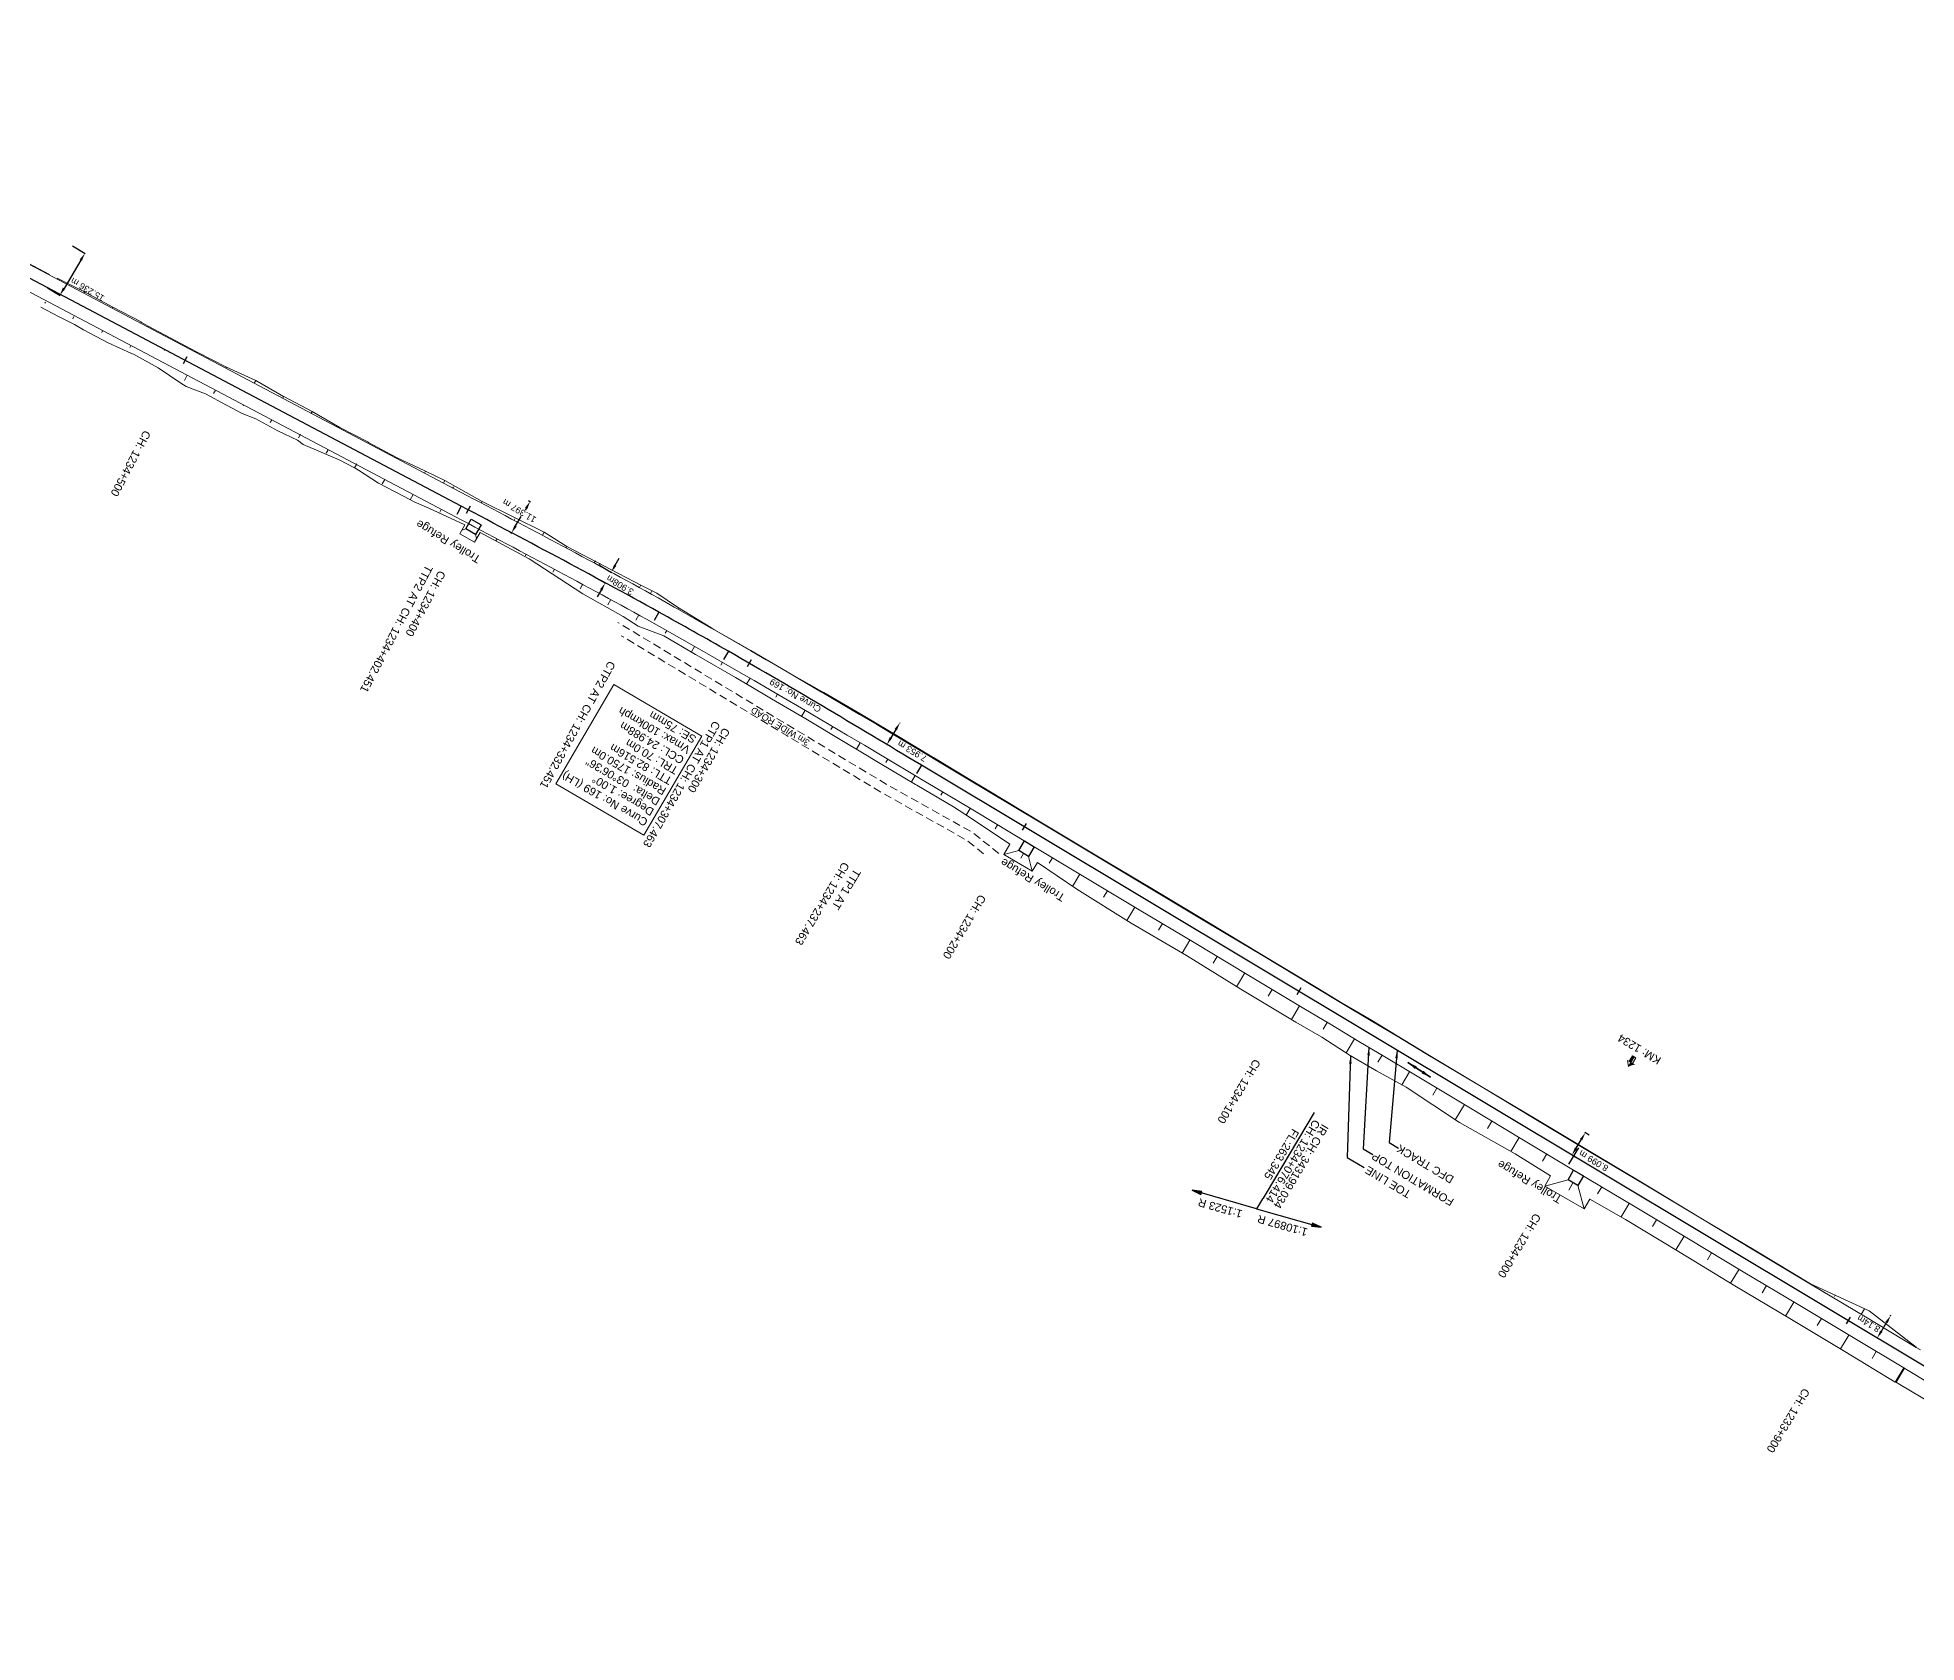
# Model space of a CAD drawing. Header units: metres. Extents: x 593990 to 611207, y 3401545 to 3411811.
# Drawn here: x 608101 to 608688, y 3402968 to 3403469 of the extents above; entities that cross this region are included whole.
import ezdxf
from ezdxf.enums import TextEntityAlignment as Align

# ---------------------------------------------------------------- set-up
doc = ezdxf.new("R2010")
doc.units = ezdxf.units.M
doc.header["$MEASUREMENT"] = 0
doc.linetypes.add('CENTER2', pattern=[1.125, 0.75, -0.125, 0.125, -0.125])
doc.linetypes.add('DASHED', pattern=[0.75, 0.5, -0.25])
for name, color, linetype, lineweight in [('C-ALIG-DG-CURVE', 1, 'CENTER2', 70), ('C-ALIG-DG-LINE', 1, 'CENTER2', 70), ('C-ALIG-DG-SPIRAL', 1, 'CENTER2', 70), ('C-ALIG-LABL-DG', 1, 'Continuous', 25), ('C-ALIG-LABL-DG-MARK', 1, 'Continuous', 25), ('Km post', 1, 'Continuous', 13), ("NEW CHAWAPAIL STN. SRJ's", 10, 'Continuous', 0), ('Proposed Curve_Details', 10, 'Continuous', 0), ('PROPOSED DFCC TOE LINE', 239, 'Continuous', 0), ('PROPOSED DFCC TOE SLOPES', 239, 'Continuous', 0), ('PROPOSED DFCC TRACK', 1, 'Continuous', 0), ('PROPOSED FORMATION LINE - PLAN', 187, 'Continuous', 0), ('PROPOSED GRADES IN PLAN', 10, 'Continuous', 0)]:
    doc.layers.add(name, color=color, linetype=linetype, lineweight=lineweight)
doc.layers.add('Trolley Refuse', color=10, linetype='Continuous')
doc.styles.add('Arial', font='arial.ttf')
doc.styles.get("Standard").update_dxf_attribs({"font": 'arial.ttf'})
doc.styles.add('Style-Arial', font='arial.ttf')
doc.dimstyles.new('ISO-25', dxfattribs={"dimtxt": 2.5, "dimasz": 2.5, "dimexe": 1.25, "dimexo": 0.625, "dimtad": 1, "dimtxsty": 'Standard', "dimcen": 2.5, "dimadec": 0, "dimazin": 0, "dimtfac": 1, "dimtmove": 0, "dimatfit": 3, "dimfxl": 1, "dimarcsym": 0})
doc.dimstyles.get("Standard").update_dxf_attribs({"dimtxt": 0.18, "dimasz": 0.18, "dimexe": 0.18, "dimexo": 0.0625, "dimgap": 0.09, "dimtad": 0, "dimtih": 1, "dimtoh": 1, "dimdec": 4, "dimzin": 0, "dimdsep": 46, "dimtxsty": 'Standard', "dimcen": 0.09, "dimadec": 0, "dimazin": 0, "dimtfac": 1, "dimtdec": 4, "dimtofl": 0, "dimtmove": 0, "dimatfit": 3, "dimfxl": 1, "dimtolj": 1, "dimtzin": 0, "dimarcsym": 0})

# ---------------------------------------------------------------- blocks, each defined once
blk = doc.blocks.new('*D252')
at = {"layer": 'Defpoints', "color": 0, "transparency": 16777216}
for p in [(608369.97, 3403255.27), (608365.88, 3403248.44), (608365.97, 3403248.39)]:
    blk.add_point(p, dxfattribs=at)
at = {"layer": 'PROPOSED DFCC TRACK', "color": 0, "lineweight": -2, "transparency": 16777216}
for p, q in [((608368.77, 3403253.07), (608367.25, 3403250.54)), ((608370.08, 3403255.2), (608370.16, 3403255.15)), ((608365.99, 3403248.38), (608366.07, 3403248.33))]:
    blk.add_line(p, q, dxfattribs=at)
at = {"layer": 'PROPOSED DFCC TRACK', "color": 0, "transparency": 16777216}
for points in [[(608366.89, 3403250.75), (608367.61, 3403250.32), (608365.97, 3403248.39)], [(608368.41, 3403253.29), (608369.13, 3403252.86), (608370.06, 3403255.22)]]:
    blk.add_solid(points, dxfattribs=at)
at = {"layer": 'PROPOSED DFCC TRACK', "color": 0, "lineweight": 0, "transparency": 16777216, "insert": (608373.9, 3403246.36), "char_height": 2, "attachment_point": 5, "rotation": 149, "style": 'Style-Arial'}
blk.add_mtext('\\A1;7.953 m', dxfattribs=at)
blk = doc.blocks.new('TerminatorOpen_0.5')
at = {"color": 0, "linetype": 'ByBlock', "lineweight": -2}
for q in [(-1, 0.25), (-1, 0), (-1, -0.25)]:
    blk.add_line((0, 0), q, dxfattribs=at)
blk = doc.blocks.new('*D255')
at = {"layer": 'Defpoints', "color": 0, "transparency": 16777216}
for p in [(608584.13, 3403127.11), (608585.49, 3403126.3), (608581.34, 3403119.35)]:
    blk.add_point(p, dxfattribs=at)
at = {"layer": 'PROPOSED DFCC TRACK', "color": 0, "lineweight": -2, "transparency": 16777216}
for p, q in [((608585.38, 3403126.36), (608584.02, 3403127.18)), ((608581.26, 3403122.3), (608582.85, 3403124.97)), ((608581.23, 3403119.41), (608579.87, 3403120.22))]:
    blk.add_line(p, q, dxfattribs=at)
at = {"layer": 'PROPOSED DFCC TRACK', "color": 0, "transparency": 16777216}
for points in [[(608582.49, 3403125.18), (608583.2, 3403124.75), (608584.13, 3403127.11)], [(608580.9, 3403122.52), (608581.62, 3403122.09), (608579.98, 3403120.16)]]:
    blk.add_solid(points, dxfattribs=at)
at = {"layer": 'PROPOSED DFCC TRACK', "color": 0, "lineweight": 0, "transparency": 16777216, "insert": (608586.74, 3403118.37), "char_height": 2, "attachment_point": 5, "rotation": 149, "style": 'Style-Arial'}
blk.add_mtext('\\A1;\\A1;8.099 m', dxfattribs=at)
blk = doc.blocks.new('*D256')
at = {"layer": 'Defpoints', "color": 0, "transparency": 16777216}
for p in [(608253.98, 3403324.69), (608254.57, 3403324.33), (608248.14, 3403314.89)]:
    blk.add_point(p, dxfattribs=at)
at = {"layer": 'PROPOSED DFCC TRACK', "color": 0, "lineweight": -2, "transparency": 16777216}
for p, q in [((608253.29, 3403322.18), (608252.97, 3403321.65)), ((608254.08, 3403324.62), (608254.68, 3403324.27)), ((608248.25, 3403314.83), (608248.85, 3403314.48)), ((608250.02, 3403316.69), (608251.8, 3403319.68))]:
    blk.add_line(p, q, dxfattribs=at)
at = {"layer": 'PROPOSED DFCC TRACK', "color": 0, "transparency": 16777216}
for points in [[(608252.93, 3403322.4), (608253.65, 3403321.97), (608254.57, 3403324.33)], [(608249.66, 3403316.9), (608250.38, 3403316.47), (608248.74, 3403314.54)]]:
    blk.add_solid(points, dxfattribs=at)
at = {"layer": 'PROPOSED DFCC TRACK', "color": 0, "lineweight": 0, "transparency": 16777216, "insert": (608251.19, 3403321.38), "char_height": 2, "attachment_point": 5, "rotation": 149, "style": 'Style-Arial'}
blk.add_mtext('\\A1;11.397 m', dxfattribs=at)
blk = doc.blocks.new('*D257')
at = {"layer": 'Defpoints', "color": 0, "transparency": 16777216}
for p in [(608111.48, 3403404.24), (608103.67, 3403391.15), (608107.67, 3403388.77)]:
    blk.add_point(p, dxfattribs=at)
at = {"layer": 'PROPOSED DFCC TRACK', "color": 0, "lineweight": -2, "transparency": 16777216}
for p, q in [((608111.59, 3403404.17), (608115.59, 3403401.79)), ((608114.2, 3403399.7), (608108.96, 3403390.91)), ((608103.78, 3403391.09), (608107.78, 3403388.7))]:
    blk.add_line(p, q, dxfattribs=at)
at = {"layer": 'PROPOSED DFCC TRACK', "color": 0, "transparency": 16777216}
for points in [[(608113.84, 3403399.92), (608114.56, 3403399.49), (608115.48, 3403401.85)], [(608108.6, 3403391.13), (608109.31, 3403390.7), (608107.67, 3403388.77)]]:
    blk.add_solid(points, dxfattribs=at)
at = {"layer": 'PROPOSED DFCC TRACK', "color": 0, "lineweight": 0, "transparency": 16777216, "insert": (608116.29, 3403390.54), "char_height": 2, "attachment_point": 5, "rotation": 149, "style": 'Style-Arial'}
blk.add_mtext('\\A1;15.236 m', dxfattribs=at)
blk = doc.blocks.new('*D269')
at = {"layer": 'Defpoints', "color": 0, "transparency": 16777216}
for p in [(608276.19, 3403304.36, 270.31), (608274.26, 3403300.96), (608277.98, 3403298.85)]:
    blk.add_point(p, dxfattribs=at)
at = {"layer": 'PROPOSED DFCC TRACK', "color": 0, "lineweight": -2, "transparency": 16777216}
for p, q in [((608276.29, 3403304.3), (608280.02, 3403302.19)), ((608281.14, 3403304.43), (608282.37, 3403306.61)), ((608274.37, 3403300.9), (608278.09, 3403298.79)), ((608276.75, 3403296.68), (608275.52, 3403294.5))]:
    blk.add_line(p, q, dxfattribs=at)
at = {"layer": 'PROPOSED DFCC TRACK', "color": 0, "transparency": 16777216}
for points in [[(608280.78, 3403304.64), (608281.5, 3403304.23), (608279.91, 3403302.26)], [(608276.39, 3403296.88), (608277.11, 3403296.47), (608277.98, 3403298.85)]]:
    blk.add_solid(points, dxfattribs=at)
at = {"layer": 'PROPOSED DFCC TRACK', "color": 0, "lineweight": 0, "transparency": 16777216, "insert": (608282.64, 3403298.22), "char_height": 2, "attachment_point": 5, "rotation": 149, "style": 'Style-Arial'}
blk.add_mtext('\\A1;3.908m', dxfattribs=at)
blk = doc.blocks.new('*D245')
at = {"layer": 'Defpoints', "color": 0, "transparency": 16777216}
for p in [(608679.52, 3403069.99), (608679.78, 3403069.83), (608675.6, 3403062.85)]:
    blk.add_point(p, dxfattribs=at)
at = {"layer": 'PROPOSED DFCC TRACK', "color": 0, "lineweight": -2, "transparency": 16777216}
for p, q in [((608676.62, 3403065.15), (608678.23, 3403067.85)), ((608679.67, 3403069.9), (608679.41, 3403070.06)), ((608675.49, 3403062.91), (608675.23, 3403063.07))]:
    blk.add_line(p, q, dxfattribs=at)
at = {"layer": 'PROPOSED DFCC TRACK', "color": 0, "transparency": 16777216}
for points in [[(608677.88, 3403068.06), (608678.59, 3403067.63), (608679.52, 3403069.99)], [(608676.26, 3403065.37), (608676.98, 3403064.94), (608675.33, 3403063.01)]]:
    blk.add_solid(points, dxfattribs=at)
at = {"layer": 'PROPOSED DFCC TRACK', "color": 0, "lineweight": 0, "transparency": 16777216, "insert": (608672.64, 3403067.51), "char_height": 2, "attachment_point": 5, "rotation": 149, "style": 'Style-Arial'}
blk.add_mtext('\\A1;8.14m', dxfattribs=at)
blk = doc.blocks.new('Direction')
h = blk.add_hatch(color=256)
h.dxf.hatch_style = 1
h.paths.add_polyline_path([(-5.54, 0), (-4.75, -0.13), (-4.75, 0.13)])
blk.add_lwpolyline([(-5.54, 0), (-4.75, -0.13), (-4.75, 0.13)], close=True)
blk.add_lwpolyline([(0, 0), (-5.54, 0)])
blk = doc.blocks.new('Tick Hor')
blk.add_lwpolyline([(-0.5, 0), (0.5, 0)])

msp = doc.modelspace()

# ---------------------------------------------------------------- hatches: boundary and pattern name
at = {"layer": 'Km post', "lineweight": 13}
h = msp.add_hatch(color=256, dxfattribs=at)
h.paths.add_polyline_path([(608599.4003, 3403150.8457), (608598.8517, 3403151.1745), (608597.8187, 3403149.451), (608598.3673, 3403149.1222)])
h.paths.add_polyline_path([(608598.3673, 3403149.1222), (608597.601, 3403147.8436), (608599.4991, 3403148.4438)])

# ---------------------------------------------------------------- linework, layer by layer
at = {"layer": 'C-ALIG-DG-CURVE', "color": 1, "linetype": 'Continuous', "lineweight": 30, "flags": 128}
msp.add_lwpolyline([(608316.493, 3403277.5328, 0.00356979), (608294.7186, 3403289.792)], format="xyb", dxfattribs=at)
at = {"layer": 'C-ALIG-DG-LINE', "color": 1, "linetype": 'Continuous', "lineweight": 30, "flags": 128}
for points in [[(608233.0328, 3403322.878), (607955.7101, 3403469.2483)], [(608833.9862, 3402967.9218), (608376.7725, 3403241.9489)]]:
    msp.add_lwpolyline(points, dxfattribs=at)
at = {"layer": 'C-ALIG-DG-SPIRAL', "color": 1, "linetype": 'Continuous', "lineweight": 30, "flags": 128}
for points in [[(608294.7186, 3403289.792), (608292.7424, 3403290.8844), (608290.7649, 3403291.9745), (608288.786, 3403293.0621), (608286.8059, 3403294.1474), (608284.8245, 3403295.2305), (608282.842, 3403296.3115), (608280.8584, 3403297.3904), (608278.8736, 3403298.4673), (608276.8879, 3403299.5423), (608274.9012, 3403300.6155), (608272.9135, 3403301.6869), (608270.9249, 3403302.7567), (608268.9355, 3403303.8249), (608266.9453, 3403304.8916), (608264.9543, 3403305.957), (608262.9627, 3403307.021), (608260.9703, 3403308.0837), (608258.9774, 3403309.1453), (608256.9838, 3403310.2058), (608254.9898, 3403311.2653), (608252.9952, 3403312.3239), (608251.0002, 3403313.3817), (608249.0049, 3403314.4387), (608247.0091, 3403315.4951), (608245.0131, 3403316.5509), (608243.0168, 3403317.6062), (608241.0202, 3403318.661), (608239.0235, 3403319.7156), (608237.0267, 3403320.7699), (608235.0298, 3403321.824), (608233.0328, 3403322.878)], [(608376.7725, 3403241.9489), (608374.8356, 3403243.1097), (608372.8987, 3403244.2704), (608370.9617, 3403245.431), (608369.0246, 3403246.5913), (608367.0873, 3403247.7513), (608365.1497, 3403248.9109), (608363.2118, 3403250.07), (608361.2736, 3403251.2286), (608359.3351, 3403252.3865), (608357.396, 3403253.5437), (608355.4565, 3403254.7001), (608353.5165, 3403255.8555), (608351.5759, 3403257.0101), (608349.6347, 3403258.1635), (608347.6928, 3403259.3159), (608345.7502, 3403260.467), (608343.8068, 3403261.6168), (608341.8626, 3403262.7653), (608339.9175, 3403263.9123), (608337.9716, 3403265.0577), (608336.0246, 3403266.2016), (608334.0767, 3403267.3437), (608332.1278, 3403268.4841), (608330.1777, 3403269.6225), (608328.2265, 3403270.7591), (608326.2742, 3403271.8936), (608324.3206, 3403273.026), (608322.3657, 3403274.1562), (608320.4095, 3403275.2841), (608318.452, 3403276.4097), (608316.493, 3403277.5328)]]:
    msp.add_lwpolyline(points, dxfattribs=at)
at = {"layer": 'C-ALIG-LABL-DG', "color": 1, "linetype": 'Continuous', "lineweight": 25}
msp.add_line((608580.4542, 3403119.874), (608579.169, 3403117.7296), dxfattribs=at)
at = {"layer": 'C-ALIG-LABL-DG-MARK', "color": 1, "linetype": 'Continuous', "lineweight": 25}
for p, q in [((608233.0328, 3403322.878), (608231.6325, 3403320.2249)), ((608294.7186, 3403289.792), (608293.2655, 3403287.1674)), ((608316.493, 3403277.5328), (608315.0026, 3403274.9292)), ((608376.7725, 3403241.9489), (608375.2302, 3403239.3756))]:
    msp.add_line(p, q, dxfattribs=at)
at = {"layer": 'Km post', "lineweight": 13}
for p, q in [((608599.4003, 3403150.8457), (608597.601, 3403147.8436)), ((608597.3124, 3403149.7544), (608599.4991, 3403148.4438)), ((608597.3124, 3403149.7544), (608597.601, 3403147.8436))]:
    msp.add_line(p, q, dxfattribs=at)
msp.add_lwpolyline([(608597.8187, 3403149.451), (608598.8517, 3403151.1745), (608599.9488, 3403150.5169), (608598.9159, 3403148.7934)], dxfattribs=at)
at = {"layer": 'Proposed Curve_Details'}
msp.add_lwpolyline([(608290.107, 3403220.1271), (608308.1799, 3403251.069), (608280.6967, 3403267.1217), (608262.6238, 3403236.1798)], close=True, dxfattribs=at)
at = {"layer": 'PROPOSED DFCC TOE LINE', "lineweight": 0, "flags": 128}
for points in [[(608097.5461, 3403398.9268), (608104.3945, 3403395.2775)], [(608106.8357, 3403394.0876), (608115.3379, 3403389.7705), (608124.1712, 3403385.0234), (608133.0751, 3403380.4127), (608133.1089, 3403380.3932), (608135.2708, 3403379.1437), (608150.5326, 3403371.0064), (608150.7593, 3403370.8971), (608150.8024, 3403370.8741), (608159.6764, 3403366.2632), (608168.8396, 3403362.1014), (608168.8831, 3403362.0775), (608177.5694, 3403357.1257), (608177.5954, 3403357.1055), (608186.4314, 3403352.4267), (608186.4606, 3403352.4116), (608195.141, 3403347.4582), (608204.02, 3403342.8155), (608204.0359, 3403342.8069), (608212.8211, 3403338.024), (608221.9154, 3403333.8071), (608227.9016, 3403330.9294), (608239.5297, 3403324.3534), (608258.9406, 3403314.7594), (608265.997, 3403310.274), (608289.1146, 3403298.1638), (608294.0897, 3403295.7012), (608300.5531, 3403291.3004), (608310.9877, 3403284.9407), (608311.9653, 3403284.382), (608323.5453, 3403277.7481), (608328.3249, 3403274.9316), (608334.877, 3403271.1604), (608345.7102, 3403264.9982), (608346.268, 3403264.6737), (608357.5819, 3403258.0543), (608362.9815, 3403254.8691), (608369.0674, 3403251.2569), (608380.1593, 3403244.5992), (608380.5059, 3403244.3907), (608391.9312, 3403237.5127), (608397.2957, 3403234.2817), (608414.4283, 3403223.9629), (608431.5764, 3403213.6701), (608448.7292, 3403203.385), (608465.8804, 3403193.0973), (608483.0053, 3403182.7658), (608500.1653, 3403172.4928), (608508.2506, 3403167.6668), (608517.3447, 3403162.2522), (608525.4244, 3403157.4169), (608534.4816, 3403151.9406), (608551.599, 3403141.5966), (608568.7786, 3403131.3563), (608585.9595, 3403121.1181), (608603.1013, 3403110.8148), (608620.2319, 3403100.4928), (608637.3891, 3403090.215), (608654.5311, 3403079.912), (608672.8032, 3403071.4946), (608687.5344, 3403060.1916)], [(608194.8674, 3403337.3187), (608183.6471, 3403342.1629), (608181.8526, 3403343.4621), (608175.7514, 3403346.4189), (608168.8426, 3403350.1822), (608164.5721, 3403351.823), (608159.727, 3403354.4214), (608153.1772, 3403357.9607), (608147.1306, 3403360.2795), (608145.3971, 3403361.3183), (608138.3451, 3403366.1302), (608130.6799, 3403370.3097), (608130.0263, 3403370.6067), (608122.713, 3403373.9104), (608114.9956, 3403378.0012), (608112.1929, 3403379.5792), (608107.2828, 3403382.1096), (608101.6737, 3403384.9856)], [(608296.342, 3403282.319), (608288.2542, 3403285.3641), (608283.5906, 3403288.3719), (608271.0055, 3403295.4897), (608254.2209, 3403306.4325), (608238.9625, 3403314.6788), (608237.1852, 3403311.5841), (608232.5661, 3403314.2368), (608234.1862, 3403317.058), (608222.9181, 3403322.213), (608218.3354, 3403324.2455), (608214.979, 3403325.9489), (608207.2267, 3403330.0041), (608200.971, 3403334.1371), (608199.8629, 3403334.736), (608194.8674, 3403337.3187)], [(608680.9852, 3403049.2642), (608665.2051, 3403058.8172), (608648.0274, 3403069.0607), (608630.8578, 3403079.3175), (608613.7722, 3403089.7148), (608596.666, 3403100.0775), (608585.5344, 3403106.4114), (608583.7769, 3403103.3512), (608571.4667, 3403110.4209), (608573.3295, 3403113.6647), (608562.2852, 3403120.522), (608544.8473, 3403130.3314), (608528.1556, 3403141.3858), (608518.8882, 3403146.5113), (608510.7518, 3403151.252), (608501.8352, 3403156.9628), (608493.7139, 3403161.7287), (608476.5175, 3403171.941), (608459.5291, 3403182.5002), (608442.2634, 3403192.5969), (608425.2931, 3403203.1864), (608412.9947, 3403211.5604), (608411.3487, 3403208.814), (608402.5204, 3403214.1051), (608404.4428, 3403217.3127), (608392.0574, 3403225.5416), (608386.7779, 3403228.9143), (608375.3239, 3403235.7321), (608374.9766, 3403235.9386), (608363.8675, 3403242.5308), (608357.8111, 3403246.1623), (608352.4575, 3403249.3923), (608341.2244, 3403256.075), (608340.6707, 3403256.403), (608329.9669, 3403262.7172), (608323.4631, 3403266.5297), (608318.6854, 3403269.3188), (608307.1683, 3403276.0005), (608306.2017, 3403276.5744), (608296.342, 3403282.319)], [(608699.5536, 3403038.3187), (608682.3455, 3403048.5115), (608681.0004, 3403049.3202)]]:
    msp.add_lwpolyline(points, dxfattribs=at)
at = {"layer": 'PROPOSED DFCC TOE SLOPES'}
for p, q in [((608227.9016, 3403330.9294), (608227.4438, 3403330.1247)), ((608244.2339, 3403312.6642), (608243.8694, 3403312.0239)), ((608253.322, 3403307.8484), (608253.0664, 3403307.3993)), ((608262.1668, 3403303.1379), (608261.6726, 3403302.2696)), ((608270.9411, 3403298.433), (608270.1483, 3403297.0403)), ((608279.7434, 3403293.6711), (608278.8149, 3403292.0398))]:
    msp.add_line(p, q, dxfattribs=at)
at = {"layer": 'PROPOSED DFCC TOE SLOPES', "flags": 128}
for points in [[(608103.1643, 3403386.6321), (608102.9976, 3403386.301)], [(608115.1478, 3403389.3938), (608115.3379, 3403389.7705)], [(608115.1713, 3403389.3819), (608115.363, 3403389.7585)], [(608124.0141, 3403384.7147), (608124.1712, 3403385.0234)], [(608124.0382, 3403384.7023), (608124.1966, 3403385.0107)], [(608112.0728, 3403382.1361), (608111.7047, 3403381.4101)], [(608132.8703, 3403380.0138), (608133.0751, 3403380.4127)], [(608132.903, 3403379.9969), (608133.1089, 3403380.3932)], [(608135.1198, 3403378.8531), (608135.2708, 3403379.1437)], [(608120.96, 3403377.6108), (608120.7222, 3403377.1458)], [(608129.8264, 3403373.0558), (608129.4822, 3403372.39)], [(608140.4639, 3403371.8702), (608140.2797, 3403371.5181)], [(608150.4142, 3403370.7816), (608150.5326, 3403371.0064)], [(608150.6364, 3403370.6636), (608150.7593, 3403370.8971)], [(608150.678, 3403370.6415), (608150.8033, 3403370.8759)], [(608147.4407, 3403363.7586), (608146.5908, 3403362.1578)], [(608159.5218, 3403365.9742), (608159.6764, 3403366.2632)], [(608159.5562, 3403365.9556), (608159.7126, 3403366.2446)], [(608168.3995, 3403361.2882), (608168.8396, 3403362.1014)], [(608168.4383, 3403361.267), (608168.8833, 3403362.0777)], [(608156.2434, 3403359.1042), (608155.6872, 3403358.0706)], [(608177.2814, 3403356.6009), (608177.5694, 3403357.1257)], [(608177.3083, 3403356.5861), (608177.453, 3403356.8472)], [(608165.0534, 3403354.4622), (608164.9171, 3403354.2122)], [(608173.8629, 3403349.8124), (608173.401, 3403348.9754)], [(608186.1502, 3403351.9194), (608186.4314, 3403352.4267)], [(608186.1768, 3403351.9046), (608186.4606, 3403352.4116)], [(608182.7923, 3403345.3764), (608182.1617, 3403344.2443)], [(608195.0185, 3403347.2393), (608195.141, 3403347.4582)], [(608195.0372, 3403347.2288), (608195.1597, 3403347.4463)], [(608191.4961, 3403340.5052), (608190.8898, 3403339.4255)], [(608203.8777, 3403342.5629), (608204.02, 3403342.8155)], [(608203.8928, 3403342.5543), (608204.0359, 3403342.8069)], [(608212.7329, 3403337.8891), (608212.8121, 3403338.0289)], [(608212.7416, 3403337.8841), (608212.8211, 3403338.024)], [(608200.4579, 3403336.1107), (608199.7223, 3403334.8086)], [(608221.5813, 3403333.2191), (608221.9154, 3403333.8071)], [(608209.1471, 3403331.1886), (608208.3612, 3403329.8032)], [(608217.9804, 3403326.5261), (608217.0537, 3403324.896)], [(608230.4244, 3403328.5516), (608230.6291, 3403328.9114)], [(608226.8177, 3403321.8616), (608226.3411, 3403321.0238)], [(608239.2637, 3403323.8859), (608239.5297, 3403324.3534)], [(608234.4374, 3403315.7546), (608233.1905, 3403315.4174)], [(608249.556, 3403318.4465), (608249.8054, 3403318.8847)], [(608258.3769, 3403313.7687), (608258.9406, 3403314.7594)], [(608237.4725, 3403314.0116), (608237.8097, 3403312.7647)], [(608265.7502, 3403309.8401), (608265.997, 3403310.274)], [(608274.5605, 3403305.1158), (608274.9706, 3403305.8366)], [(608276.0025, 3403304.3387), (608276.3988, 3403305.0354)], [(608288.7044, 3403297.4403), (608289.0787, 3403298.098)], [(608292.1325, 3403295.5759), (608292.6183, 3403296.4296)], [(608292.1347, 3403295.5746), (608292.6208, 3403296.4283)], [(608300.8246, 3403290.6264), (608300.9321, 3403290.8152)], [(608300.8314, 3403290.6225), (608300.9391, 3403290.8111)], [(608288.5154, 3403288.8747), (608287.5869, 3403287.2434)], [(608309.5162, 3403285.6652), (608309.5892, 3403285.7931)], [(608309.5294, 3403285.6577), (608309.6024, 3403285.7851)], [(608297.2553, 3403284.028), (608296.7757, 3403283.1869)], [(608305.93, 3403279.0764), (608304.9242, 3403277.3187)], [(608318.2041, 3403280.6828), (608318.2311, 3403280.7299)], [(608318.2144, 3403280.6769), (608318.2414, 3403280.724)], [(608314.5927, 3403274.108), (608314.0723, 3403273.2025)], [(608326.8812, 3403275.6884), (608326.9216, 3403275.7585)], [(608326.9028, 3403275.6759), (608326.9433, 3403275.7458)], [(608323.2434, 3403269.1284), (608322.1759, 3403267.2811)], [(608334.8306, 3403271.0804), (608334.877, 3403271.1604)], [(608335.5786, 3403270.7027), (608335.6042, 3403270.7468)], [(608335.5977, 3403270.6917), (608335.6234, 3403270.7359)], [(608331.8732, 3403264.1223), (608331.3252, 3403263.1808)], [(608344.2074, 3403265.605), (608344.3161, 3403265.7912)], [(608344.2275, 3403265.5933), (608344.3369, 3403265.7793)], [(608340.4894, 3403259.0911), (608339.3654, 3403257.173)], [(608352.9131, 3403260.6358), (608352.9788, 3403260.7475)], [(608352.9263, 3403260.628), (608352.9922, 3403260.7396)], [(608361.4701, 3403255.4298), (608361.615, 3403255.6752)], [(608361.4896, 3403255.4182), (608361.6353, 3403255.6632)], [(608349.0926, 3403254.0313), (608348.5171, 3403253.0551)], [(608370.1586, 3403250.4313), (608370.2334, 3403250.557)], [(608370.1702, 3403250.4243), (608370.2452, 3403250.5499)], [(608357.686, 3403248.9543), (608356.4998, 3403246.9534)], [(608366.2648, 3403243.8507), (608365.6609, 3403242.8378)], [(608378.6804, 3403245.1709), (608378.8193, 3403245.4035)], [(608378.6874, 3403245.1668), (608378.8265, 3403245.3992)], [(608374.8408, 3403238.7283), (608373.645, 3403236.7288)], [(608387.331, 3403240.1366), (608387.395, 3403240.2435)], [(608387.3331, 3403240.1353), (608387.3971, 3403240.2422)], [(608383.4159, 3403233.5939), (608382.8246, 3403232.6067)], [(608395.847, 3403234.8886), (608395.964, 3403235.0838)], [(608395.8478, 3403234.8882), (608395.9647, 3403235.0833)], [(608391.9925, 3403228.4549), (608390.748, 3403226.3781)], [(608404.4781, 3403229.8357), (608404.531, 3403229.9239)], [(608400.5696, 3403223.3143), (608399.8348, 3403222.0884)], [(608413.0026, 3403224.6066), (608413.0973, 3403224.7646)], [(608407.1794, 3403215.2723), (608402.5204, 3403214.1051)], [(608408.6805, 3403214.3727), (608407.8075, 3403212.9161)], [(608421.6251, 3403219.541), (608421.6701, 3403219.6161)], [(608430.1574, 3403214.325), (608430.2442, 3403214.4698)], [(608410.1815, 3403213.473), (608411.3487, 3403208.814)], [(608417.7244, 3403213.0327), (608416.7257, 3403211.3664)], [(608438.7776, 3403209.2554), (608438.8202, 3403209.3266)], [(608426.3018, 3403207.8919), (608424.0066, 3403204.0624)], [(608434.8793, 3403202.7511), (608433.6696, 3403200.7327)], [(608447.3123, 3403204.0434), (608447.3966, 3403204.1841)], [(608443.4567, 3403197.6103), (608440.945, 3403193.4196)], [(608455.931, 3403198.9715), (608455.9723, 3403199.0404)], [(608452.0341, 3403192.4695), (608450.7945, 3403190.4012)], [(608464.4671, 3403193.7618), (608464.5479, 3403193.8966)], [(608460.6115, 3403187.3287), (608458.1878, 3403183.2846)], [(608473.0785, 3403188.6776), (608473.1124, 3403188.7342)], [(608469.1889, 3403182.1879), (608467.9462, 3403180.1144)], [(608481.622, 3403183.4802), (608481.6749, 3403183.5684)], [(608477.7664, 3403177.0471), (608475.1977, 3403172.7613)], [(608490.2258, 3403178.3834), (608490.2521, 3403178.4274)], [(608498.7768, 3403173.1986), (608498.8321, 3403173.2909)], [(608486.3438, 3403171.9063), (608485.0618, 3403169.7673)], [(608507.386, 3403168.1108), (608507.4178, 3403168.1639)], [(608494.9212, 3403166.7655), (608492.378, 3403162.5221)], [(608503.4986, 3403161.6247), (608502.2487, 3403159.5392)], [(608515.9317, 3403162.917), (608516.0097, 3403163.0471)], [(608512.0761, 3403156.4839), (608509.4428, 3403152.0904)], [(608524.5507, 3403157.8455), (608524.5923, 3403157.9149)], [(608520.6535, 3403151.3431), (608519.3518, 3403149.1713)], [(608533.0865, 3403152.6354), (608533.1519, 3403152.7445)], [(608529.2309, 3403146.2023), (608526.7951, 3403142.1382)], [(608541.6872, 3403147.5334), (608541.7104, 3403147.5722)], [(608537.8083, 3403141.0615), (608536.5065, 3403138.8894)], [(608550.2413, 3403142.3537), (608550.2692, 3403142.4002)], [(608546.3857, 3403135.9207), (608543.5506, 3403131.1902)], [(608558.8365, 3403137.2425), (608558.8542, 3403137.272)], [(608554.9632, 3403130.7799), (608553.5873, 3403128.4843)], [(608567.3962, 3403132.0721), (608567.444, 3403132.1519)], [(608576.004, 3403126.982), (608576.0343, 3403127.0326)], [(608563.5406, 3403125.6391), (608560.9305, 3403121.2841)], [(608572.118, 3403120.4983), (608570.7898, 3403118.2822)], [(608584.551, 3403121.7905), (608584.6247, 3403121.9135)], [(608593.1636, 3403116.7083), (608593.1987, 3403116.7669)], [(608578.7676, 3403112.3951), (608571.4667, 3403110.4209)], [(608580.2851, 3403111.5236), (608578.9535, 3403109.2048)], [(608581.8027, 3403110.6521), (608583.7769, 3403103.3512)], [(608589.2728, 3403110.2167), (608587.9472, 3403108.0048)], [(608601.7059, 3403111.5089), (608601.7696, 3403111.6152)], [(608597.8503, 3403105.0759), (608595.3152, 3403100.8462)], [(608610.3095, 3403106.4119), (608610.3358, 3403106.4557)], [(608606.4277, 3403099.9351), (608605.1589, 3403097.8181)], [(608618.8607, 3403101.2273), (608618.9011, 3403101.2947)], [(608615.0051, 3403094.7943), (608612.4433, 3403090.5198)], [(608627.4579, 3403096.1194), (608627.4776, 3403096.1523)], [(608623.5825, 3403089.6535), (608622.2851, 3403087.4887)], [(608636.0156, 3403090.9457), (608636.0561, 3403091.0135)], [(608644.6106, 3403085.8344), (608644.6283, 3403085.8639)], [(608632.1599, 3403084.5127), (608629.5304, 3403080.1253)], [(608640.7374, 3403079.3719), (608639.423, 3403077.1789)], [(608653.1704, 3403080.6641), (608653.1993, 3403080.7124)], [(608649.3148, 3403074.2311), (608646.6936, 3403069.8575)], [(608661.9977, 3403075.9403), (608662.2476, 3403076.3572)], [(608657.8922, 3403069.0903), (608656.587, 3403066.9125)], [(608670.3252, 3403070.3825), (608671.3837, 3403072.1485)], [(608666.4696, 3403063.9494), (608663.8706, 3403059.613)], [(608675.0471, 3403058.8086), (608673.7388, 3403056.6258)], [(608683.6245, 3403053.6678), (608680.9852, 3403049.2642)], [(608683.8275, 3403053.5462), (608681.2168, 3403049.1902)]]:
    msp.add_lwpolyline(points, dxfattribs=at)
at = {"layer": 'PROPOSED DFCC TRACK', "color": 10, "linetype": 'DASHED', "lineweight": 13, "ltscale": 5, "flags": 128}
for points in [[(608400.9623, 3403214.3793), (608392.5957, 3403221.0226), (608365.7757, 3403236.0445), (608336.2423, 3403253.7868), (608281.9211, 3403286.5657)], [(608396.2179, 3403214.3158), (608390.9192, 3403218.5231), (608364.2699, 3403233.4494), (608334.6949, 3403251.2167), (608283.0011, 3403282.4101)]]:
    msp.add_lwpolyline(points, dxfattribs=at)
at = {"layer": 'PROPOSED FORMATION LINE - PLAN', "lineweight": 0, "flags": 128}
for points in [[(608234.8066, 3403326.2386), (607976.2933, 3403462.6813)], [(608231.2591, 3403319.5174), (607968.2313, 3403458.3494)], [(608299.5473, 3403291.3544), (608294.5789, 3403294.2112), (608292.5972, 3403295.3035), (608290.6144, 3403296.3933), (608288.6305, 3403297.4807), (608286.6454, 3403298.5658), (608284.6594, 3403299.6487), (608282.674, 3403300.7285), (608280.6859, 3403301.8073), (608278.697, 3403302.884), (608276.7072, 3403303.9588), (608274.7166, 3403305.0319), (608272.7252, 3403306.1032), (608270.7332, 3403307.1728), (608268.7404, 3403308.2409), (608266.7471, 3403309.3075), (608264.7532, 3403310.3727), (608262.7588, 3403311.4365), (608260.7639, 3403312.4992), (608258.7685, 3403313.5607), (608256.7728, 3403314.6211), (608254.7767, 3403315.6805), (608252.7803, 3403316.739), (608250.7837, 3403317.7967), (608248.7868, 3403318.8536), (608246.7898, 3403319.9099), (608244.7927, 3403320.9657), (608242.7954, 3403322.0209), (608240.7982, 3403323.0757), (608238.8009, 3403324.1302), (608236.8037, 3403325.1845), (608234.8066, 3403326.2386)], [(608296.6169, 3403284.3924), (608290.906, 3403287.5576), (608288.9326, 3403288.6454), (608286.9576, 3403289.7309), (608284.9813, 3403290.8141), (608283.0036, 3403291.8952), (608281.0247, 3403292.9742), (608279.0428, 3403294.0522), (608277.0614, 3403295.1273), (608275.0788, 3403296.2005), (608273.0951, 3403297.2721), (608271.1104, 3403298.3419), (608269.1246, 3403299.4102), (608267.1378, 3403300.477), (608265.1501, 3403301.5424), (608263.1615, 3403302.6065), (608261.1721, 3403303.6693), (608259.1819, 3403304.7309), (608257.1909, 3403305.7915), (608255.1991, 3403306.851), (608253.2067, 3403307.9096), (608251.2137, 3403308.9674), (608249.2202, 3403310.0244), (608247.226, 3403311.0808), (608245.2314, 3403312.1366), (608243.2363, 3403313.1918), (608241.2409, 3403314.2467), (608239.2451, 3403315.3012), (608237.2489, 3403316.3554), (608235.2525, 3403317.4095), (608233.2559, 3403318.4634), (608231.259, 3403319.5174)], [(608687.4801, 3403060.1009), (608671.658, 3403069.5837), (608654.5031, 3403079.8654), (608637.3483, 3403090.147), (608620.1934, 3403100.4286), (608603.0386, 3403110.7102), (608585.8838, 3403120.9918), (608568.7289, 3403131.2734), (608551.5741, 3403141.555), (608534.4192, 3403151.8366), (608525.3409, 3403157.2776), (608517.2644, 3403162.1182), (608508.1861, 3403167.5592), (608500.1096, 3403172.3998), (608482.9547, 3403182.6814), (608465.7999, 3403192.963), (608448.645, 3403203.2446), (608431.4902, 3403213.5262), (608414.3353, 3403223.8078), (608397.1805, 3403234.0894), (608391.809, 3403237.3088), (608380.369, 3403244.162), (608380.0219, 3403244.3697), (608368.9161, 3403251.0031), (608362.8343, 3403254.6212), (608357.4419, 3403257.8175), (608346.1486, 3403264.4701), (608345.592, 3403264.7966), (608334.8305, 3403271.0805), (608328.2915, 3403274.8738), (608323.4878, 3403277.6484), (608311.9152, 3403284.2945), (608310.9379, 3403284.8537), (608300.3299, 3403290.9088), (608299.5473, 3403291.3544)], [(608683.6245, 3403053.6678), (608667.8024, 3403063.1507), (608650.6475, 3403073.4323), (608633.4927, 3403083.7139), (608616.3378, 3403093.9955), (608599.183, 3403104.2771), (608582.0282, 3403114.5587), (608564.8733, 3403124.8403), (608547.7185, 3403135.1219), (608530.5636, 3403145.4035), (608521.4853, 3403150.8445), (608513.4088, 3403155.6851), (608504.3305, 3403161.1261), (608496.254, 3403165.9667), (608479.0991, 3403176.2483), (608461.9443, 3403186.5299), (608444.7894, 3403196.8115), (608427.6346, 3403207.0931), (608410.4797, 3403217.3748), (608393.3249, 3403227.6564), (608387.9534, 3403230.8757), (608376.5175, 3403237.7265), (608376.1706, 3403237.934), (608365.0769, 3403244.5602), (608359.0049, 3403248.1725), (608353.6231, 3403251.3625), (608342.354, 3403258.0009), (608341.7985, 3403258.3266), (608331.0602, 3403264.5971), (608324.5351, 3403268.3823), (608319.7417, 3403271.151), (608308.1898, 3403277.7852), (608307.2138, 3403278.3436), (608296.6169, 3403284.3924)], [(608688.8128, 3403059.3021), (608687.4962, 3403060.0913)], [(608702.1121, 3403042.5875), (608684.9572, 3403052.8691), (608683.6229, 3403053.6688)]]:
    msp.add_lwpolyline(points, dxfattribs=at)
at = {"layer": 'Trolley Refuse'}
for points in [[(608236.1804, 3403318.7897), (608239.2155, 3403317.0466), (608237.4725, 3403314.0116), (608234.4374, 3403315.7546)], [(608408.9787, 3403218.2744), (608411.9808, 3403216.4751), (608410.1815, 3403213.473), (608407.1794, 3403215.2723)], [(608580.5106, 3403115.4302), (608583.5457, 3403113.6872), (608581.8027, 3403110.6521), (608578.7676, 3403112.3951)]]:
    msp.add_lwpolyline(points, close=True, dxfattribs=at)

# ---------------------------------------------------------------- block references
at = {"layer": 'C-ALIG-LABL-DG', "color": 1, "linetype": 'Continuous', "lineweight": 25}
for p, xscale, yscale, zscale, rotation in [((608146.7628, 3403368.4111), 2.500000000000004, 2.500000000000004, 2.500000000000004, 242.1750097458581), ((608235.2006, 3403321.7338), 2.499999999999999, 2.499999999999999, 2.499999999999999, 242.1730507304032), ((608322.9619, 3403273.8118), 2.5, 2.5, 2.5, 239.9786116670875), ((608408.9058, 3403222.69), 2.499999999999987, 2.499999999999987, 2.499999999999987, 239.0640043221417), ((608494.68, 3403171.282), 2.499999999999987, 2.499999999999987, 2.499999999999987, 239.0640043221417), ((608580.4542, 3403119.874), 5.999999999999974, 5.999999999999974, 5.999999999999974, 239.0640043221417), ((608666.2284, 3403068.4659), 2.499999999999987, 2.499999999999987, 2.499999999999987, 239.0640043221417)]:
    msp.add_blockref('Tick Hor', p, dxfattribs=dict(at, xscale=xscale, yscale=yscale, zscale=zscale, rotation=rotation))

# ---------------------------------------------------------------- texts
at = {"layer": 'C-ALIG-LABL-DG', "color": 1, "style": 'Arial'}
for s, rotation, p in [('TTP2 AT CH: 1234+402.451', 242.1744558, (608222.0414, 3403304.7295)), ('CH: 1234+400', 242.1730507, (608226.0695, 3403303.0038)), ('CTP2 AT CH: 1234+332.451', 241.029128, (608279.1503, 3403274.7361)), ('CTP1 AT CH: 1234+307.463', 240.2109954, (608311.9262, 3403256.0191)), ('KM: 1234', 149.0640043, (608608.0799, 3403150.4355)), ('CH: 1234+000', 239.0640043, (608568.2873, 3403102.2011))]:
    msp.add_text(s, height=2.5, rotation=rotation, dxfattribs=at).set_placement(p)
at = {"layer": 'C-ALIG-LABL-DG', "color": 1, "insert": (608357.9933, 3403208.5139), "char_height": 2.5, "width": 46.875156, "attachment_point": 1, "rotation": 239.0640043, "style": 'Arial'}
msp.add_mtext('TTP1 AT \\PCH: 1234+237.463', dxfattribs=at)
at = {"layer": "NEW CHAWAPAIL STN. SRJ's", "lineweight": 13}
msp.add_text('3m WIDE ROAD', height=2, rotation=148.8981174, dxfattribs=at).set_placement((608332.675, 3403254.0543, -0.5127), align=Align.MIDDLE_CENTER)
at = {"layer": 'Proposed Curve_Details', "attachment_point": 7, "rotation": 149.7112052, "line_spacing_factor": 0.9, "style": 'Style-Arial'}
for s, insert, char_height in [('Curve No: 169', (608345.7199, 3403260.0504, 131.1464), 2), ('Curve No: 169{\\C1; (LH)}\\PDegree: 1.00%%D\\PDelta:  03%%D06\'36"\\PRadius: 1750.0m\\PTTL: 82.516m\\PTRL: 70.0m\\PCCL: 24.988m\\PVmax: 100kmph\\PSE: 75mm', (608306.7486, 3403250.8206), 2.5)]:
    msp.add_mtext(s, dxfattribs=dict(at, insert=insert, char_height=char_height))
at = {"layer": 'PROPOSED DFCC TOE LINE', "lineweight": 0}
msp.add_text('TOE LINE', height=2.5, rotation=149, dxfattribs=at).set_placement((608516.3388, 3403116.8909, 306.8582), align=Align.RIGHT)
at = {"layer": 'PROPOSED DFCC TRACK', "color": 10, "linetype": 'Continuous', "lineweight": -3, "ltscale": 5}
msp.add_text('DFC TRACK', height=2.5, rotation=149, dxfattribs=at).set_placement((608526.233, 3403123.5736), align=Align.RIGHT)
at = {"layer": 'PROPOSED FORMATION LINE - PLAN', "lineweight": 0}
msp.add_text('FORMATION TOP', height=2.5, rotation=149, dxfattribs=at).set_placement((608518.4183, 3403121.23, 306.8582), align=Align.RIGHT)
at = {"layer": 'PROPOSED GRADES IN PLAN', "color": 7, "lineweight": 0, "insert": (608503.0091, 3403129.4651), "char_height": 2.5, "attachment_point": 4, "rotation": 239.1023981, "line_spacing_factor": 0.84, "style": 'Style-Arial'}
msp.add_mtext('IR CH: 343199.034', dxfattribs=at)
at = {"layer": 'Trolley Refuse'}
for p in [(608239.3512, 3403307.028), (608421.9302, 3403201.345), (608577.1222, 3403107.0261)]:
    msp.add_text('Trolley Refuge', height=2.5, rotation=149.1766896, dxfattribs=at).set_placement(p)

# ---------------------------------------------------------------- dimensions: what is measured, and where the dimension line sits
at = {"layer": 'PROPOSED DFCC TRACK', "color": 10, "lineweight": 0}
for base, p1, p2, angle, text, picture, middle in [((608107.6743, 3403388.7668), (608111.4791, 3403404.2378), (608103.6733, 3403391.1537), 239.1804723, '<> m', '*D257', (608116.2903, 3403390.536)), ((608254.5718, 3403324.3314), (608248.1444, 3403314.8942), (608253.9769, 3403324.6857), 59.2188418, '<> m', '*D256', (608251.1919, 3403321.3842)), ((608277.9826, 3403298.8548), (608276.1854, 3403304.3619, 270.3122), (608274.2609, 3403300.9606), 240.4983874, '<>m', '*D269', (608282.639, 3403298.2229)), ((608365.96636, 3403248.39435), (608369.97259, 3403255.26585), (608365.8835, 3403248.44402), 239.0609988, '<> m', '*D252', (608373.89741, 3403246.35797)), ((608584.1276, 3403127.1119), (608581.3365, 3403119.3452), (608585.4885, 3403126.2995), 59.1613619, '\\A1;<> m', '*D255', (608586.7395, 3403118.3679))]:
    dim = msp.add_linear_dim(base=base, p1=p1, p2=p2, angle=angle, text=text, dimstyle='Standard', override={"dimtxt": 2, "dimasz": 2.5, "dimexe": 0.125, "dimexo": 0.125, "dimgap": 0.125, "dimtad": 1, "dimtih": 0, "dimtoh": 0, "dimdec": 3, "dimzin": 11, "dimtxsty": 'Style-Arial', "dimsah": 1, "dimadec": 4, "dimazin": 3, "dimtmove": 2, "dimatfit": 1, "dimldrblk": 'TerminatorOpen_0.5', "dimfrac": 2, "dimtzin": 11}, dxfattribs=at)
    dim.commit()
    dim.dimension.update_dxf_attribs({"geometry": picture, "text_midpoint": middle, "dimtype": 129, "text_rotation": 149})
dim = msp.add_linear_dim(base=(608679.5171, 3403069.9915), p1=(608675.5983, 3403062.8502), p2=(608679.781, 3403069.8335), angle=59.0800062, dimstyle='Standard', override={"dimtxt": 2, "dimasz": 2.5, "dimexe": 0.125, "dimexo": 0.125, "dimgap": 0.125, "dimtad": 1, "dimtih": 0, "dimtoh": 0, "dimdec": 3, "dimzin": 11, "dimpost": 'm', "dimtxsty": 'Style-Arial', "dimsah": 1, "dimadec": 4, "dimazin": 3, "dimtmove": 2, "dimatfit": 1, "dimldrblk": 'TerminatorOpen_0.5', "dimfrac": 2, "dimtzin": 11}, dxfattribs=at)
dim.commit()
dim.dimension.update_dxf_attribs({"geometry": '*D245', "text_midpoint": (608672.6368, 3403067.5075), "dimtype": 129, "text_rotation": 149})

# ---------------------------------------------------------------- leaders
at = {"layer": 'PROPOSED DFCC TOE LINE', "lineweight": 0}
msp.add_leader([(608510.8559, 3403151.1927), (608509.7951, 3403119.4458), (608515.0934, 3403116.2542)], dimstyle='ISO-25', override={"dimtxt": 3, "dimasz": 2.5, "dimgap": 0.625, "dimtad": 0, "dimdec": 3, "dimzin": 2, "dimtdec": 3}, dxfattribs=at)
at = {"layer": 'PROPOSED DFCC TRACK', "color": 10, "linetype": 'Continuous', "lineweight": -3, "ltscale": 5}
msp.add_leader([(608525.4021, 3403152.869, 130.919), (608522.8398, 3403124.1396, 130.919), (608525.7989, 3403122.3571, 130.919)], dimstyle='ISO-25', override={"dimtxt": 3, "dimasz": 2.5, "dimgap": 0.625, "dimtad": 0, "dimdec": 3, "dimzin": 2, "dimtdec": 3}, dxfattribs=at)
at = {"layer": 'PROPOSED DFCC TRACK', "linetype": 'Continuous', "lineweight": 0}
for points in [[(608528.7251, 3403149.1018), (608535.7987, 3403144.4585)], [(608535.7987, 3403144.4585), (608528.7251, 3403149.1018)]]:
    msp.add_leader(points, dimstyle='ISO-25', override={"dimtxt": 3, "dimasz": 3, "dimtad": 0, "dimdec": 3, "dimzin": 2, "dimtdec": 3}, dxfattribs=at)
at = {"layer": 'PROPOSED FORMATION LINE - PLAN', "lineweight": 0}
msp.add_leader([(608516.584, 3403153.7821), (608514.8048, 3403122.1571), (608517.7639, 3403120.3746)], dimstyle='ISO-25', override={"dimtxt": 3, "dimasz": 2.5, "dimgap": 0.625, "dimtad": 0, "dimdec": 3, "dimzin": 2, "dimtdec": 3}, dxfattribs=at)

# ---------------------------------------------------------------- next in the draw order: texts
at = {"layer": 'C-ALIG-LABL-DG', "color": 1, "linetype": 'Continuous', "lineweight": 25, "char_height": 2.5, "style": 'Arial', "bg_fill": 3, "box_fill_scale": 1.04, "bg_fill_color": 256, "bg_fill_true_color": 13158600, "bg_fill_transparency": 0}
for s, insert, width, attachment_point, rotation in [('CH: 1234+500', (608135.0468, 3403346.2132), 22.502814, 4, 242.1750097), ('CH: 1234+300', (608316.0198, 3403253.2889), 22.502814, 4, 239.9786117), ('CH: 1234+200', (608396.0024, 3403201.1607), 22.502814, 4, 239.0640043), ('CH: 1234+076.414\\PFL:263.345', (608491.0379, 3403119.3252), 29.366473, 5, 239.0640043), ('1:1523 R', (608477.2564, 3403102.8547), 13.8875, 7, 164.0640043), ('1:10897 R', (608482.154, 3403101.588), 15.849284, 9, 164.0640043), ('CH: 1233+900', (608653.325, 3403046.9366), 22.502814, 4, 239.0640043)]:
    msp.add_mtext(s, dxfattribs=dict(at, insert=insert, width=width, attachment_point=attachment_point, rotation=rotation))

# ---------------------------------------------------------------- next in the draw order: linework, layer by layer
at = {"layer": 'C-ALIG-LABL-DG', "color": 1, "linetype": 'Continuous', "lineweight": 25}
msp.add_line((608499.4883, 3403133.4246), (608481.4955, 3403103.4037), dxfattribs=at)

# ---------------------------------------------------------------- next in the draw order: block references
for xscale, yscale, zscale, rotation in [(3.789791541545082, 3.789791541545082, 3.789791541545082, 344.0640043220118), (3.789791541545087, 3.789791541545087, 3.789791541545087, 164.0640043220118)]:
    msp.add_blockref('Direction', (608481.4955, 3403103.4037), dxfattribs=dict(at, xscale=xscale, yscale=yscale, zscale=zscale, rotation=rotation))

# ---------------------------------------------------------------- next in the draw order: texts
at = {"layer": 'C-ALIG-LABL-DG', "color": 1, "linetype": 'Continuous', "lineweight": 25, "insert": (608481.7766, 3403149.7527), "char_height": 2.5, "width": 22.502814, "attachment_point": 4, "rotation": 239.0640043, "style": 'Arial', "bg_fill": 3, "box_fill_scale": 1.04, "bg_fill_color": 256, "bg_fill_true_color": 13158600, "bg_fill_transparency": 0}
msp.add_mtext('CH: 1234+100', dxfattribs=at)

doc.saveas('drawing.dxf')
